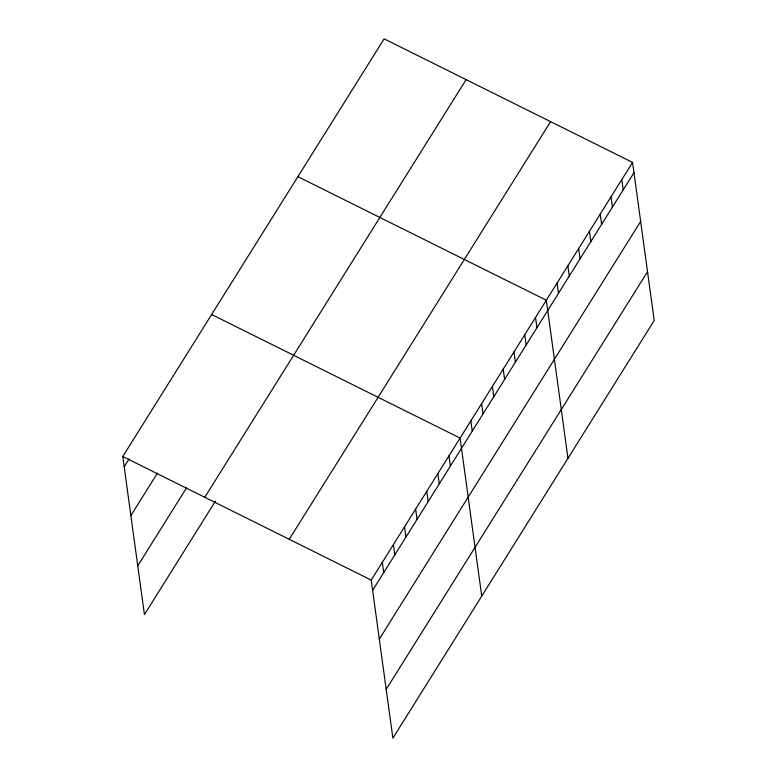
<?xml version="1.0" encoding="UTF-8"?>
<svg xmlns="http://www.w3.org/2000/svg" width="777" height="777" viewBox="0 0 777 777"><rect width="100%" height="100%" fill="white"/><g stroke="black" fill="none" stroke-linecap="round" stroke-linejoin="round"><path stroke-width="1.17" d="M215.404 501.184L144.435 614.588L122.785 456.517L384.129 38.85L632.565 162.412L654.215 320.483L392.871 738.15L371.221 580.079L632.565 162.412M124.194 466.783L129.128 458.896M130.876 515.559L157.41 473.154M137.762 565.811L186.509 487.907M204.769 497.299L466.113 79.623M289.238 539.306L550.582 121.639M372.63 590.345L633.964 172.669M379.312 639.121L640.646 221.445M386.188 689.374L647.532 271.697M297.882 176.68L546.318 300.243L567.968 458.313M211.645 314.51L460.081 438.073L481.73 596.144M122.785 456.517L371.221 580.079M621.785 179.642L623.183 189.899M611.004 196.872L612.402 207.129M600.223 214.093L601.621 224.359M589.442 231.323L590.85 241.589M578.661 248.553L580.069 258.819M567.88 265.783L569.288 276.039M557.099 283.013L558.508 293.269M535.538 317.472L536.946 327.729M524.757 334.702L526.165 344.959M513.976 351.932L515.384 362.189M503.195 369.153L504.603 379.419M492.414 386.383L493.822 396.649M481.633 403.613L483.041 413.879M470.852 420.843L472.261 431.099M448.97 455.827L450.378 466.083M437.859 473.572L439.267 483.838M426.758 491.326L428.166 501.583M415.646 509.081L417.055 519.337M404.545 526.825L405.944 537.092M393.434 544.58L394.842 554.836M382.333 562.334L383.731 572.591"/></g></svg>
